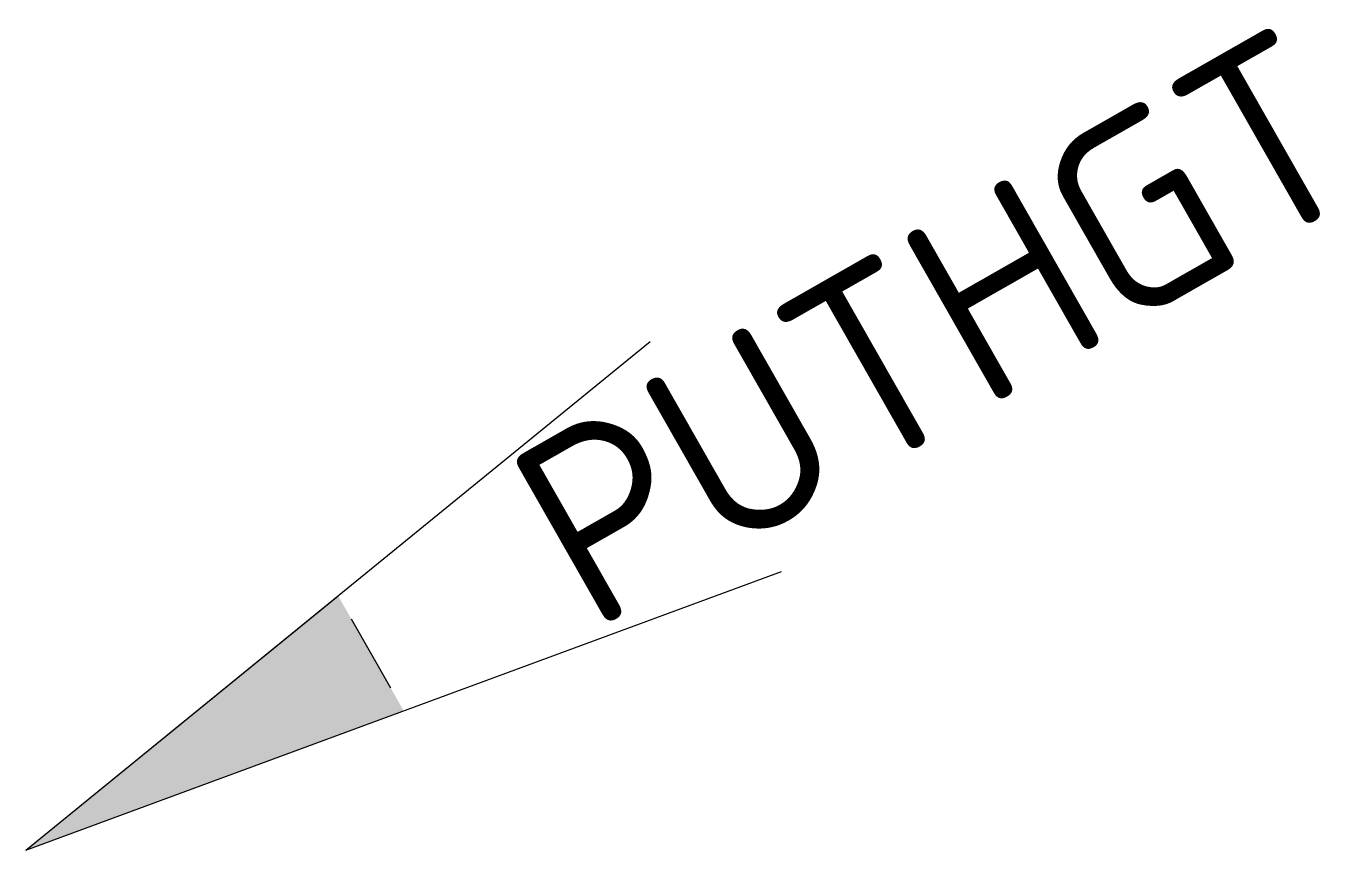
# Model space of a CAD drawing. Extents: x 0 to 12.2, y 0 to 7.8.
import ezdxf
from ezdxf.enums import TextEntityAlignment as Align

# ---------------------------------------------------------------- set-up
doc = ezdxf.new("R2010")
doc.units = 0
doc.header["$LTSCALE"] = 0.2
doc.styles.add('NLCS-ISO', font='NLCS-ISO.ttf')

msp = doc.modelspace()

# ---------------------------------------------------------------- hatches: boundary and pattern name
msp.add_hatch(color=256).paths.add_polyline_path([(3.567, 1.315), (2.948, 2.4), (0, 0)])

# ---------------------------------------------------------------- linework, layer by layer
for p, q in [((0, 0), (5.896, 4.801)), ((0, 0), (7.134, 2.629)), ((0, 0), (2.948, 2.4)), ((3.072, 2.183), (3.443, 1.532))]:
    msp.add_line(p, q)

# ---------------------------------------------------------------- texts
at = {"ltscale": 0.1, "style": 'NLCS-ISO'}
msp.add_attdef('PUTHGT', text='', height=1.8, rotation=29.6923, dxfattribs=at).set_placement((4.892, 2.822), align=Align.MIDDLE_LEFT)

doc.saveas('drawing.dxf')
